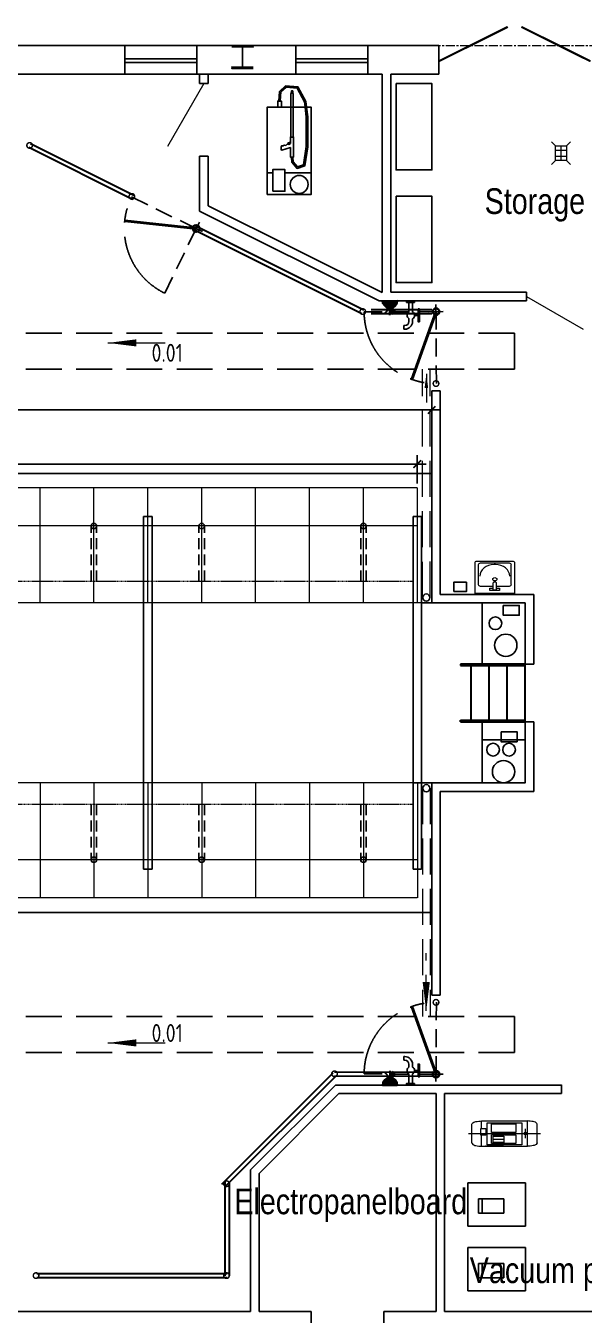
# Model space of a CAD drawing. Header units: millimetres. Extents: x 18087 to 88242, y 6810 to 56435.
# Drawn here: x 62704 to 70475, y 23586 to 41509 of the extents above; entities that cross this region are included whole.
import ezdxf
from ezdxf.enums import TextEntityAlignment as Align

# ---------------------------------------------------------------- set-up
doc = ezdxf.new("R2010")
doc.units = ezdxf.units.MM
for name, pattern in [('CENTER', [2, 1.25, -0.25, 0.25, -0.25]), ('DASHED', [0.75, 0.5, -0.25]), ('GOST2.303 4', [7, 5, -2, 0]), ('HIDDEN', [0.375, 0.25, -0.125])]:
    doc.linetypes.add(name, pattern=pattern)
for name, color, linetype, lineweight in [('axis 2', 40, 'CENTER', 9), ('dim', 4, 'Continuous', 20), ('door', 9, 'Continuous', 9), ('Leader', 6, 'Continuous', 30)]:
    doc.layers.add(name, color=color, linetype=linetype, lineweight=lineweight)
for name, color, linetype in [('equipment2', 4, 'Continuous'), ('equipments', 4, 'Continuous'), ('sanitary', 4, 'Continuous'), ('Tehnologia', 4, 'Continuous'), ('Tehnologiya', 4, 'Continuous'), ('txt', 7, 'Continuous'), ('wall', 5, 'Continuous'), ('water', 4, 'Continuous'), ('К1', 16, 'Continuous')]:
    doc.layers.add(name, color=color, linetype=linetype)
doc.styles.add('Arial', font='arial.ttf', dxfattribs={"width": 0.8, "height": 1.75})
doc.styles.add('GOST 2.304', font='CS_Gost2304.shx')
doc.styles.get("Standard").update_dxf_attribs({"font": 'arial.ttf'})
doc.dimstyles.new('SPDS$0', dxfattribs={"dimscale": 100, "dimtxt": 2.5, "dimasz": 1.5, "dimexe": 1.25, "dimexo": 0.625, "dimtad": 1, "dimdec": 0, "dimrnd": 0.001, "dimtxsty": 'GOST 2.304', "dimblk": 'ARCHTICK', "dimcen": 1.5, "dimdle": 1.25, "dimadec": 0, "dimazin": 2, "dimtfac": 0.75, "dimtdec": 0, "dimtmove": 1, "dimatfit": 0, "dimfxl": 1, "dimtolj": 1, "dimarcsym": 0})

# ---------------------------------------------------------------- blocks, each defined once
blk = doc.blocks.new('A$C429D7F62')
at = {"lineweight": 20, "ltscale": 100}
for p, q in [((57, 207), (0, 263)), ((57, 207), (257, 207)), ((57, 57), (57, 207)), ((117, 207), (117, 57)), ((197, 207), (197, 57)), ((257, 207), (313, 263)), ((257, 207), (257, 57)), ((0, 0), (57, 57)), ((57, 132), (257, 132)), ((257, 57), (57, 57)), ((313, 0), (257, 57))]:
    blk.add_line(p, q, dxfattribs=at)
blk = doc.blocks.new('arow')
at = {"color": 0}
blk.add_line((0, -0.169), (0, 0.631), dxfattribs=at)
at = {"color": 0, "ltscale": 800}
blk.add_lwpolyline([(0, -0.169, 0, 0.1, 0), (0, 0.231, 0.183, 0.183, 0)], format="xyseb", dxfattribs=at)
blk = doc.blocks.new('ring')
at = {"layer": 'Tehnologia', "const_width": 0.0205}
blk.add_lwpolyline([(-0.039, 0, 1), (0.039, 0, 1)], format="xyb", close=True, dxfattribs=at)
blk = doc.blocks.new('*U36')
at = {"layer": 'Tehnologiya', "ltscale": 100, "xscale": -1000, "yscale": 1000, "zscale": 1000, "rotation": 180}
blk.add_blockref('ring', (0, 0), dxfattribs=at)
blk = doc.blocks.new('stand')
at = {"layer": 'Tehnologia', "ltscale": 1000}
h = blk.add_hatch(dxfattribs=at)
h.set_pattern_fill('ANSI31', color=3, style=0)
h.set_pattern_definition([(45, (-254466.792, -40933.069), (-2.24506403, 2.24506403), [])])
h.paths.add_polyline_path([(46, 0), (51, 0, 0.414214), (0, 51), (0, 46, -0.414214)])
h.paths.add_polyline_path([(51, 0), (46, 0, -0.414214), (0, -46), (0, -51, 0.414214)])
h.paths.add_polyline_path([(-46, 0), (-51, 0, 0.414214), (0, -51), (0, -46, -0.414214)])
h.paths.add_polyline_path([(-51, 0), (-46, 0, -0.414214), (0, 46), (0, 51, 0.414214)])
at = {"layer": 'Tehnologia', "color": 3}
for p, q in [((-100, 0), (100, 0)), ((0, -100), (0, 100))]:
    blk.add_line(p, q, dxfattribs=at)
at = {"layer": 'Tehnologia', "ltscale": 1000}
for radius in [51, 46]:
    blk.add_circle((0, 0), radius, dxfattribs=at)
blk = doc.blocks.new('*U512')
at = {"layer": 'Tehnologia', "color": 3, "linetype": 'HIDDEN', "ltscale": 1000}
for q in [(0, 1000), (1000, 0)]:
    blk.add_line((0, 0), q, dxfattribs=at)
at = {"layer": 'Tehnologia', "color": 0, "lineweight": 40, "ltscale": 1000}
blk.add_line((0, 0), (342, 940), dxfattribs=at)
at = {"layer": 'Tehnologia', "color": 3, "linetype": 'CENTER', "ltscale": 800}
blk.add_arc((0, 0), 1000, 0, 90, dxfattribs=at)
at = {"layer": 'Tehnologia', "extrusion": (0, 0, -1), "xscale": -1, "zscale": -1, "rotation": 180}
blk.add_blockref('stand', (0, 0), dxfattribs=at)
blk = doc.blocks.new('input_sink2.dwg')
at = {"color": 0, "linetype": 'Continuous', "lineweight": 0, "ltscale": 25.4}
for p, q in [((102, 203), (102, 22)), ((396, 230), (124, 230)), ((419, -203), (419, 203)), ((41, -67), (41, 67)), ((41, 67), (72, 67)), ((49, 22), (147, 22)), ((49, 22), (49, -22)), ((72, 67), (72, 22)), ((401, -10), (401, 10)), ((72, -67), (41, -67)), ((49, -22), (147, -22)), ((72, -22), (72, -67)), ((102, -22), (102, -203)), ((124, -230), (396, -230))]:
    blk.add_line(p, q, dxfattribs=at)
at = {"color": 0, "linetype": 'Continuous', "lineweight": 0, "ltscale": 25.4, "flags": 128}
blk.add_lwpolyline([(450, -248, -0.415724), (427, -275), (0, -275), (0, 275), (427, 275, -0.415724), (450, 248)], format="xyb", close=True, dxfattribs=at)
at = {"color": 0, "linetype": 'Continuous', "lineweight": 0, "ltscale": 25.4}
blk.add_arc((128, 0), 29.1, 310.9181, 49.0813, dxfattribs=at)
for centre, major_axis, start_param, end_param in [((124, 203), (0, 27.5), 6.283185, 7.853982), ((239, 10), (0, 198), 4.712388, 6.283186), ((396, 203), (0, 27.5), 4.712388, 6.283186), ((239, -10), (0, 198), 3.141592, 4.71239), ((124, -203), (0, 27.5), 1.570796, 3.141593), ((396, -203), (0, 27.5), 3.141592, 4.71239)]:
    blk.add_ellipse(centre, major_axis=major_axis, ratio=0.818182, start_param=start_param, end_param=end_param, dxfattribs=at)
blk.add_ellipse((196, 0), major_axis=(0, 28.4), ratio=0.818182, dxfattribs=at)
at = {"flags": 1}
for tag in ['Reference', 'Description', 'Type', 'Manufacturer', 'Model', 'Inventory_No.', 'Part_No.', 'Cost']:
    blk.add_attdef(tag, (0, -275), '', height=0.125, dxfattribs=at)
blk = doc.blocks.new('A$C40FE5752')
at = {"layer": 'Tehnologia', "linetype": 'Continuous', "ltscale": 5000}
for p, q in [((-481, 214), (319, 214)), ((-481, -386), (-481, 214)), ((319, 214), (319, -386)), ((-331, 36), (19, 36)), ((-331, -164), (-331, 36)), ((-281, -164), (-281, 36)), ((19, 36), (19, -164)), ((19, -164), (-331, -164)), ((319, -386), (-481, -386))]:
    blk.add_line(p, q, dxfattribs=at)
blk = doc.blocks.new('A$C33A255CA')
for points in [[(192, -72), (204, 0), (-204, 0)], [(192, -72), (-192, -72), (-204, 0)], [(144, -144), (192, -72), (-192, -72)], [(144, -144), (-144, -144), (-192, -72)], [(84, -192), (144, -144), (-144, -144)], [(84, -192), (-84, -192), (-144, -144)], [(0, -204), (84, -192), (-84, -192)]]:
    blk.add_hatch(color=0).paths.add_polyline_path(points)
at = {"color": 0, "lineweight": 70}
blk.add_line((0, -204), (-132, -348), dxfattribs=at)
at = {"color": 0}
for points in [[(192, -72), (204, 0), (-204, 0), (192, -72), (192, -72)], [(192, -72), (-192, -72), (-204, 0), (192, -72), (192, -72)], [(-204, 0), (-192, -72), (-144, -144), (-84, -192), (0, -204), (84, -192), (144, -144), (192, -72), (204, 0)], [(144, -144), (192, -72), (-192, -72), (144, -144), (144, -144)], [(144, -144), (-144, -144), (-192, -72), (144, -144), (144, -144)], [(84, -192), (144, -144), (-144, -144), (84, -192), (84, -192)], [(84, -192), (-84, -192), (-144, -144), (84, -192), (84, -192)], [(0, -204), (84, -192), (-84, -192), (0, -204), (0, -204)], [(0, -396), (0, -204), (144, -348)]]:
    blk.add_lwpolyline(points, dxfattribs=at)
blk = doc.blocks.new('A$C57A1179C')
at = {"layer": 'water', "color": 4}
for p, q in [((32, 41), (223, 41)), ((289, 81), (289, 151)), ((355, 41), (411, 41)), ((32, -32), (225, -32)), ((353, -32), (411, -32)), ((491, -112), (491, -133)), ((491, -133), (564, -133)), ((564, -112), (564, -133))]:
    blk.add_line(p, q, dxfattribs=at)
for points in [[(32, 78), (0, 78), (0, -78), (32, -78)], [(162, 151), (416, 151), (416, 179), (162, 179)]]:
    blk.add_lwpolyline(points, close=True, dxfattribs=at)
for centre, radius, start, end in [((289, 6), 74.8, 27.9999, 152.0001), ((411, -112), 153, 0, 90), ((289, 6), 74.8, 210.6235, 329.3765), ((411, -112), 80, 0, 90)]:
    blk.add_arc(centre, radius, start, end, dxfattribs=at)
blk = doc.blocks.new('_ARCHTICK')
at = {"color": 0, "linetype": 'ByBlock', "const_width": 0.15}
blk.add_lwpolyline([(-0.35, -0.35), (0.35, 0.35)], dxfattribs=at)
blk = doc.blocks.new('*D534')
at = {"layer": 'Defpoints', "color": 0, "ltscale": 125, "transparency": 16777216}
for p in [(68152, 35416), (53152, 35036), (68152, 35085)]:
    blk.add_point(p, dxfattribs=at)
at = {"layer": 'dim', "color": 0, "lineweight": -2, "ltscale": 125, "transparency": 16777216}
for p, q in [((53152, 35098), (53152, 35541)), ((68152, 35148), (68152, 35541)), ((53027, 35416), (68277, 35416))]:
    blk.add_line(p, q, dxfattribs=at)
at = {"layer": 'dim', "color": 0, "lineweight": -2, "ltscale": 125, "transparency": 16777216, "xscale": 150, "yscale": 150, "zscale": 150, "rotation": 180}
blk.add_blockref('_ARCHTICK', (53152, 35416), dxfattribs=at)
at = {"layer": 'dim', "color": 0, "lineweight": -2, "ltscale": 125, "transparency": 16777216, "xscale": 150, "yscale": 150, "zscale": 150}
blk.add_blockref('_ARCHTICK', (68152, 35416), dxfattribs=at)
at = {"layer": 'dim', "color": 0, "ltscale": 125, "transparency": 16777216, "insert": (60652, 35603), "char_height": 250, "attachment_point": 5, "style": 'GOST 2.304'}
blk.add_mtext('\\A1;15000', dxfattribs=at)
blk = doc.blocks.new('*D536')
at = {"layer": 'Defpoints', "color": 0, "ltscale": 125, "transparency": 16777216}
for p in [(51052, 36169), (51052, 35035), (68352, 33605)]:
    blk.add_point(p, dxfattribs=at)
at = {"layer": 'dim', "color": 0, "lineweight": -2, "ltscale": 125, "transparency": 16777216}
for p, q in [((51052, 35098), (51052, 36294)), ((68352, 33668), (68352, 36294)), ((68477, 36169), (50927, 36169))]:
    blk.add_line(p, q, dxfattribs=at)
at = {"layer": 'dim', "color": 0, "lineweight": -2, "ltscale": 125, "transparency": 16777216, "xscale": 150, "yscale": 150, "zscale": 150, "rotation": 180}
blk.add_blockref('_ARCHTICK', (51052, 36169), dxfattribs=at)
at = {"layer": 'dim', "color": 0, "lineweight": -2, "ltscale": 125, "transparency": 16777216, "xscale": 150, "yscale": 150, "zscale": 150}
blk.add_blockref('_ARCHTICK', (68352, 36169), dxfattribs=at)
at = {"layer": 'dim', "color": 0, "ltscale": 125, "transparency": 16777216, "insert": (59702, 36356), "char_height": 250, "attachment_point": 5, "style": 'GOST 2.304'}
blk.add_mtext('\\A1;17300', dxfattribs=at)
blk = doc.blocks.new('*U287')
at = {"layer": 'Tehnologia', "color": 20, "ltscale": 100}
for p, q in [((-60, -2450), (-60, 2450)), ((-60, 2450), (60, 2450)), ((60, -2450), (60, 2450))]:
    blk.add_line(p, q, dxfattribs=at)
at = {"layer": 'Tehnologia', "color": 30, "ltscale": 100}
blk.add_line((-60, -2450), (60, -2450), dxfattribs=at)
blk = doc.blocks.new('A$C57AE7CB3')
at = {"color": 0, "lineweight": 20, "ltscale": 100}
for p, q in [((-2197, 2972), (-2197, 4572)), ((-1447, 2972), (-1447, 4572)), ((-697, 2972), (-697, 4572)), ((53, 2972), (53, 4572)), ((803, 2972), (803, 4572)), ((1553, 2972), (1553, 4572)), ((2303, 2972), (2303, 4572)), ((3053, 2972), (3053, 4572)), ((3803, 2972), (3803, 4572)), ((4553, 2972), (4553, 4572)), ((5303, 2972), (5303, 4572)), ((6053, 2972), (6053, 4572)), ((6803, 2972), (6803, 4572)), ((7553, 2972), (7553, 4572)), ((8303, 2972), (8303, 4572)), ((9053, 2972), (9053, 4572)), ((9803, 2972), (9803, 4572)), ((10553, 2972), (10553, 4572)), ((11303, 2972), (11303, 4572)), ((12053, 2972), (12053, 4572)), ((12803, 2972), (12803, 4572)), ((-2197, 4042), (12803, 4042)), ((-2257, 2972), (12863, 2972)), ((-2197, 472), (-2197, -1128)), ((-2137, 472), (12863, 472)), ((-1447, 472), (-1447, -1128)), ((-697, 472), (-697, -1128)), ((53, 472), (53, -1128)), ((803, 472), (803, -1128)), ((1553, 472), (1553, -1128)), ((2303, 472), (2303, -1128)), ((3053, 472), (3053, -1128)), ((3803, 472), (3803, -1128)), ((4553, 472), (4553, -1128)), ((5303, 472), (5303, -1128)), ((6053, 472), (6053, -1128)), ((6803, 472), (6803, -1128)), ((7553, 472), (7553, -1128)), ((8303, 472), (8303, -1128)), ((9053, 472), (9053, -1128)), ((9803, 472), (9803, -1128)), ((10553, 472), (10553, -1128)), ((11303, 472), (11303, -1128)), ((12053, 472), (12053, -1128)), ((12803, 472), (12803, -1128)), ((-2197, -598), (12803, -598))]:
    blk.add_line(p, q, dxfattribs=at)
at = {"color": 0, "linetype": 'DASHED', "ltscale": 300}
for p, q in [((-1485, 3272), (-1485, 4042)), ((-1409, 3272), (-1409, 4042)), ((765, 3272), (765, 4042)), ((841, 3272), (841, 4042)), ((2265, 3272), (2265, 4042)), ((2341, 3272), (2341, 4042)), ((4515, 3272), (4515, 4042)), ((4591, 3272), (4591, 4042)), ((6015, 3272), (6015, 4042)), ((6091, 3272), (6091, 4042)), ((8265, 3272), (8265, 4042)), ((8341, 3272), (8341, 4042)), ((9765, 3272), (9765, 4042)), ((9841, 3272), (9841, 4042)), ((12015, 3271), (12015, 4042)), ((12091, 3270), (12091, 4042)), ((-1485, 172), (-1485, -598)), ((-1409, 172), (-1409, -598)), ((765, 172), (765, -598)), ((841, 172), (841, -598)), ((2265, 172), (2265, -598)), ((2341, 172), (2341, -598)), ((4515, 172), (4515, -598)), ((4591, 172), (4591, -598)), ((6015, 172), (6015, -598)), ((6091, 172), (6091, -598)), ((8265, 172), (8265, -598)), ((8341, 172), (8341, -598)), ((9765, 172), (9765, -598)), ((9841, 172), (9841, -598)), ((12015, 172), (12015, -598)), ((12091, 172), (12091, -598))]:
    blk.add_line(p, q, dxfattribs=at)
at = {"color": 0, "linetype": 'HIDDEN', "lineweight": 20, "ltscale": 50}
for p, q in [((-2137, 3272), (12863, 3272)), ((-2137, 172), (12863, 172))]:
    blk.add_line(p, q, dxfattribs=at)
at = {"color": 0, "linetype": 'Continuous', "ltscale": 300}
for centre in [(-1447, 4042), (803, 4042), (2303, 4042), (4553, 4042), (6053, 4042), (8303, 4042), (9803, 4042), (12053, 4042), (-1447, -598), (803, -598), (2303, -598), (4553, -598), (6053, -598), (8303, -598), (9803, -598), (12053, -598)]:
    blk.add_circle(centre, 38, dxfattribs=at)
at = {"color": 0, "ltscale": 100}
for p in [(-2197, 1722), (1553, 1722), (5303, 1722), (9053, 1722), (12803, 1722)]:
    blk.add_blockref('*U287', p, dxfattribs=at)
blk = doc.blocks.new('*U288')
at = {"layer": 'equipments', "color": 150, "lineweight": 30, "ltscale": 50}
for p, q in [((-400, 0), (400, 0)), ((-400, -900), (-400, 0)), ((-380, -900), (-380, 0)), ((380, -900), (380, 0)), ((400, 0), (400, -900)), ((-380, -250), (380, -250)), ((-400, -500), (-400, -750)), ((-380, -500), (380, -500)), ((-380, -750), (380, -750)), ((-400, -900), (-380, -900)), ((400, -900), (380, -900))]:
    blk.add_line(p, q, dxfattribs=at)
at = {"layer": 'equipments', "color": 150, "ltscale": 50}
for p, q in [((-400, 0), (-400, -250)), ((-400, -250), (-400, -500))]:
    blk.add_line(p, q, dxfattribs=at)

msp = doc.modelspace()

# ---------------------------------------------------------------- linework, layer by layer
at = {"color": 20, "lineweight": 20}
for p, q in [((68152.4, 35085.5, -5461), (51052.4, 35085.5, -5461)), ((68152.4, 29385.5, -5461), (51052.4, 29385.5, -5461))]:
    msp.add_line(p, q, dxfattribs=at)
at = {"layer": 'axis 2', "ltscale": 100}
msp.add_line((20949.1, 41235.5), (86891.6, 41235.5), dxfattribs=at)
at = {"layer": 'door'}
msp.add_line((65182.4, 40705.5), (64677.4, 39830.9), dxfattribs=at)
at = {"layer": 'door', "linetype": 'GOST2.303 4', "ltscale": 100}
for p, q in [((68222.4, 33559.5, -5461), (68222.4, 36734.1, -5461)), ((68278.5, 36673, -5461), (68278.5, 36273, -5461)), ((68332.4, 33560.5, -5461), (68332.4, 36735.2, -5461)), ((68222.4, 30910.5, -5461), (68222.4, 27735.9, -5461)), ((68332.4, 30910.5, -5461), (68332.4, 27735.9, -5461)), ((68276, 27815.7, -5461), (68276, 28615.7, -5461))]:
    msp.add_line(p, q, dxfattribs=at)
at = {"layer": 'door', "const_width": 30, "elevation": -5461}
for points in [[(69411.7, 41493.5), (68451.2, 41015.5)], [(69600.6, 41493.5), (70561.2, 41015.5)]]:
    msp.add_lwpolyline(points, dxfattribs=at)
at = {"layer": 'door', "ltscale": 125, "elevation": -5461}
msp.add_lwpolyline([(69671.4, 37745.9), (70459.5, 37290.9)], dxfattribs=at)
at = {"layer": 'door', "linetype": 'GOST2.303 4', "ltscale": 100, "elevation": -5461}
for points in [[(68278.5, 36673, 0, 50, 0), (68278.5, 36473, 91.6, 91.6, 0)], [(68276, 27815.7, 0, 100, 0), (68276, 28215.7, 183.3, 183.3, 0)]]:
    msp.add_lwpolyline(points, format="xyseb", dxfattribs=at)
at = {"layer": 'equipment2', "color": 0, "ltscale": 100}
for p, q in [((69052.4, 33485.5, -5461), (69052.4, 32615, -5461)), ((69052.4, 31835, -5461), (69052.4, 31585.5, -5461))]:
    msp.add_line(p, q, dxfattribs=at)
at = {"layer": 'equipment2', "color": 0, "ltscale": 100, "elevation": -5461}
msp.add_lwpolyline([(69052.4, 30985.5), (69652.4, 30985.5), (69652.4, 31585.5), (69052.4, 31585.5)], close=True, dxfattribs=at)
at = {"layer": 'equipment2', "color": 0, "ltscale": 100}
for centre in [(68277.4, 33560.5, -5461), (68277.4, 30910.5, -5461)]:
    msp.add_circle(centre, 50, dxfattribs=at)
at = {"layer": 'equipments', "color": 0, "linetype": 'GOST2.303 4', "ltscale": 100}
for p, q in [((63204.3, 37235.5, -5461), (28052.9, 37235.5, -5461)), ((69504.3, 37235.5, -5461), (63204.3, 37235.5, -5461)), ((69504.3, 36735.5, -5461), (69504.3, 37235.5, -5461)), ((69504.3, 36735.5, -5461), (62704.3, 36735.5, -5461)), ((69504.3, 27735.5, -5461), (62704.3, 27735.5, -5461)), ((69504.3, 27735.5, -5461), (69504.3, 27235.5, -5461)), ((63204.3, 27235.5, -5461), (28052.9, 27235.5, -5461)), ((69504.3, 27235.5, -5461), (63204.3, 27235.5, -5461))]:
    msp.add_line(p, q, dxfattribs=at)
at = {"layer": 'sanitary', "lineweight": 30, "ltscale": 100}
for p, q in [((62745.1, 39819.9), (64191.4, 39099.3)), ((62770.6, 39871), (64216.8, 39150.4)), ((65050.4, 38735), (67405.9, 37561.4)), ((65024.9, 38684), (67380.5, 37510.4)), ((67512.4, 37564.4, -5916.6), (68352.3, 37564.4, -5916.6)), ((67512.4, 37507.4, -5916.6), (68352.3, 37507.4, -5916.6)), ((65434.5, 25408.3), (66981.4, 26955.3)), ((65474.8, 25368), (67021.7, 26915)), ((67000.2, 26912.1, -5916.6), (68454.6, 26906.7, -5916.6)), ((67000.4, 26969.1, -5916.6), (68454.8, 26963.7, -5916.6)), ((65476.4, 25438.4), (65476.4, 24134.3)), ((65533.4, 25438.4), (65533.4, 24134.3)), ((62858.7, 24164.5, -5009.4), (65504.9, 24164.6, -5009.4)), ((62858.7, 24107.5, -5009.4), (65504.9, 24107.6, -5009.4))]:
    msp.add_line(p, q, dxfattribs=at)
at = {"layer": 'Tehnologia', "color": 4, "lineweight": 5, "ltscale": 125}
for p, q in [((68910.3, 25982.2), (68910.3, 26237)), ((68910.3, 25982.2), (68910.3, 26237)), ((69044.9, 26285.1), (69686.5, 26285.1)), ((69044.9, 26179.6), (69044.9, 26285.1)), ((69655.9, 26044.6), (69655.9, 26174.6)), ((69686.5, 25934.1), (69686.5, 26285.1)), ((69821.1, 25982.2), (69821.1, 26237)), ((68864.8, 26109.6), (69866.6, 26109.6)), ((69044.9, 25934.1), (69044.9, 26087.2)), ((69206.9, 26030.5), (69356.2, 26030.5)), ((69281.6, 26091.6), (69281.6, 26123.7)), ((69044.9, 25934.1), (69686.5, 25934.1)), ((69350.2, 25934.1), (69100.2, 25934.1))]:
    msp.add_line(p, q, dxfattribs=at)
for points in [[(69035.5, 26087.2), (69035.5, 26179.6), (69104.3, 26179.6), (69104.3, 26087.2)], [(69122.9, 25952.3), (69122.9, 26261.2), (69605.2, 26261.2), (69605.2, 25952.3)], [(69182.1, 26123.7), (69182.1, 26244.3), (69523.7, 26244.3), (69523.7, 26123.7)], [(69182.1, 25971), (69182.1, 26091.6), (69523.7, 26091.6), (69523.7, 25971)], [(69206.9, 25985.3), (69206.9, 26075.8), (69356.2, 26075.8), (69356.2, 25985.3)]]:
    msp.add_lwpolyline(points, close=True, dxfattribs=at)
msp.add_circle((69655.9, 26109.6), 19, dxfattribs=at)
for points, knots in [([(68910.3, 26237), (68911.7, 26240.8), (68919.9, 26263.5), (68975.3, 26281.2), (69019.6, 26283.7), (69044.9, 26285.1)], [0, 0, 0, 0, 12.0035195, 71.25915, 149.6164258, 149.6164258, 149.6164258, 149.6164258]), ([(69821.1, 26237), (69819.7, 26240.8), (69811.5, 26263.5), (69756.1, 26281.2), (69711.7, 26283.7), (69686.5, 26285.1)], [0, 0, 0, 0, 12.0035194, 71.2591499, 149.6164258, 149.6164258, 149.6164258, 149.6164258]), ([(68910.3, 25982.2), (68911.7, 25978.3), (68919.9, 25955.7), (68975.3, 25937.9), (69019.6, 25935.5), (69044.9, 25934.1)], [0, 0, 0, 0, 12.0035195, 71.25915, 149.6164258, 149.6164258, 149.6164258, 149.6164258]), ([(69821.1, 25982.2), (69819.7, 25978.3), (69811.5, 25955.7), (69756.1, 25937.9), (69711.7, 25935.5), (69686.5, 25934.1)], [0, 0, 0, 0, 12.0035194, 71.2591499, 149.6164258, 149.6164258, 149.6164258, 149.6164258])]:
    msp.add_open_spline(points, degree=3, knots=knots, dxfattribs=at)
at = {"layer": 'Tehnologiya', "ltscale": 100}
for p, q in [((66139.9, 39464.6, -5461), (66063.9, 39464.6, -5461)), ((66673.5, 39464.6, -5461), (66309.9, 39464.6, -5461))]:
    msp.add_line(p, q, dxfattribs=at)
for points, elevation in [([(67855.7, 40704.7), (67855.7, 39504.7), (68355.7, 39504.7), (68355.7, 40704.7)], 0), ([(66609.2, 40379), (66599.4, 40456.3), (66490.2, 40658.8), (66320.1, 40673.9), (66235.9, 40597.4), (66226.8, 40461.6), (66245.8, 40461.6), (66254.4, 40588.5), (66326.8, 40654.2), (66478.3, 40640.7), (66580.9, 40450.4), (66590, 40379)], -5461), ([(66063.9, 39161.5), (66063.9, 40379), (66673.5, 40379), (66673.5, 39161.5)], -5461), ([(66210.6, 40379), (66210.6, 40461.6), (66261.1, 40461.6), (66261.1, 40379)], -5461), ([(66385.6, 39872.7), (66362.9, 39860.3), (66339.4, 39862.9), (66322, 39845.5), (66301.9, 39850.7), (66286.2, 39838.5), (66266.1, 39842), (66255.7, 39825.4), (66258.3, 39784.3), (66266.1, 39780.9), (66385.6, 39816.2), (66385.6, 39684), (66431.8, 39684), (66431.8, 39962.4), (66385.6, 39962.4)], -5461), ([(66139.9, 39208.7), (66139.9, 39510.2), (66309.9, 39510.2), (66309.9, 39208.7)], -5461), ([(67855.7, 39138.8), (67855.7, 37938.8), (68355.7, 37938.8), (68355.7, 39138.8)], 0)]:
    msp.add_lwpolyline(points, close=True, dxfattribs=dict(at, elevation=elevation))
at = {"layer": 'Tehnologiya', "ltscale": 100, "elevation": -5461}
for points in [[(66425.8, 39962.4), (66425.8, 40564.6), (66421, 40564.6), (66418, 40603.9), (66400.9, 40603.9), (66396.7, 40564.6), (66392, 40564.6), (66392, 39962.4)], [(66400.7, 39684), (66404, 39612.3), (66478.9, 39525.1), (66586.2, 39561.6), (66626.9, 39827.2), (66626.9, 40241), (66609.2, 40379)], [(66419.8, 39684), (66422.7, 39619.7), (66485, 39547.3), (66569.1, 39575.9), (66607.9, 39828.7), (66607.9, 40239.8), (66590, 40379)], [(66385.6, 39890.7), (66354.2, 39881.2), (66354.7, 39861.2)]]:
    msp.add_lwpolyline(points, dxfattribs=at)
at = {"layer": 'Tehnologiya', "ltscale": 100}
msp.add_lwpolyline([(68658, 33643.4), (68658, 33773.7), (68836.2, 33773.7), (68836.2, 33643.4)], close=True, dxfattribs=at)
at = {"layer": 'Tehnologiya', "color": 4, "linetype": 'Continuous', "ltscale": 5000, "elevation": -5461}
for points in [[(69348.8, 33451.3), (69570.2, 33451.3), (69570.2, 33314), (69348.8, 33314)], [(69318.1, 31694.9), (69539.5, 31694.9), (69539.5, 31557.5), (69318.1, 31557.5)]]:
    msp.add_lwpolyline(points, close=True, dxfattribs=at)
at = {"layer": 'Tehnologiya', "ltscale": 100}
msp.add_circle((66508.5, 39303, -5461), 124.9, dxfattribs=at)
at = {"layer": 'Tehnologiya', "linetype": 'Continuous', "ltscale": 5000}
for centre, radius in [((69237.9, 33203, -5461), 88.1), ((69383.1, 32897.4, -5461), 155.4), ((69207.2, 31446.6, -5461), 88.1), ((69428.3, 31446.6, -5461), 88.1), ((69352.4, 31141, -5461), 155.4)]:
    msp.add_circle(centre, radius, dxfattribs=at)
at = {"layer": 'wall', "ltscale": 125}
for p, q in [((64082.7, 41235.5), (35952.4, 41235.5)), ((64082.7, 40835.5), (64082.7, 41235.5)), ((65082.7, 40835.5), (65082.7, 41235.5)), ((66461.9, 41235.5), (65082.7, 41235.5)), ((66461.9, 40835.5), (66461.9, 41235.5)), ((68451.2, 41235.5), (67461.9, 41235.5)), ((67461.9, 40835.5), (67461.9, 41235.5)), ((65082.7, 41050.5), (64082.7, 41050.5)), ((67461.9, 41050.5), (66461.9, 41050.5)), ((65082.7, 41000.5), (64082.7, 41000.5)), ((67461.9, 41000.5), (66461.9, 41000.5)), ((64082.7, 40835.5), (31322.1, 40835.5)), ((66461.9, 40835.5), (65082.7, 40835.5)), ((65122.4, 40835.5, -5461), (65122.4, 40705.5, -5461)), ((65242.4, 40705.5), (65122.4, 40705.5)), ((65242.4, 40835.5), (66392.4, 40835.5)), ((65242.4, 40835.5, -5461), (65242.4, 40705.5, -5461)), ((67662.4, 37800), (67662.4, 40835.5)), ((67662.4, 37800), (67662.4, 40835.5)), ((67782.4, 40835.5), (67782.4, 37805.9)), ((68451.2, 40835.5), (67782.4, 40835.5)), ((67782.4, 40835.5), (67782.4, 37805.9)), ((65122.4, 39695.5, -5461), (65122.4, 38931.4, -5461)), ((65242.4, 39695.5), (65122.4, 39695.5)), ((65242.4, 39695.5, -5461), (65242.4, 39005.7, -5461)), ((65122.4, 38931.4), (67622.2, 37685.9)), ((65242.4, 39005.7), (67662.4, 37800)), ((67622.2, 37685.9), (69671.4, 37685.9, -5461)), ((67782.4, 37805.9, -5461), (69671.4, 37805.9, -5461)), ((69671.4, 37685.9, -5461), (69671.4, 37805.9, -5461)), ((68352.4, 33605.5, -5461), (68352.4, 36435.5, -5461)), ((68352.4, 36435.5, -5461), (68472.4, 36435.5, -5461)), ((68472.4, 36435.5, -5461), (68472.3, 33605.5, -5461)), ((68352.4, 35285.5, -5461), (51052.4, 35285.5, -5461)), ((68352.3, 33485.5, -5461), (68352.3, 33605.5, -5461)), ((68472.3, 33605.5, -5461), (69652.4, 33605.5, -5461)), ((68472.3, 33605.5, -5461), (69652.4, 33605.5, -5461)), ((69652.4, 33605.5, -5461), (69772.4, 33605.5, -5461)), ((69772.4, 32635.1, -5461), (69772.4, 33605.5, -5461)), ((68212.4, 33485.5, -5461), (68652.4, 33485.5, -5461)), ((68212.4, 33485.5, -5461), (69652.4, 33485.5, -5461)), ((69652.4, 32635, -5461), (69652.4, 33485.5, -5461)), ((69652.4, 32635.1, -5461), (69772.4, 32635.1, -5461)), ((69652.4, 31835, -5461), (69652.4, 30984.5, -5461)), ((69652.4, 31835, -5461), (69772.4, 31835, -5461)), ((69772.4, 31835, -5461), (69772.4, 30864.5, -5461)), ((68092.4, 30985.5, -5461), (68652.4, 30985.5, -5461)), ((68352.3, 30985.5, -5461), (68352.3, 30865.5, -5461)), ((68352.4, 30864.5, -5461), (68352.4, 28034.5, -5461)), ((68372.4, 30985.5, -5461), (69652.4, 30985.5, -5461)), ((68472.3, 30864.5, -5461), (69772.4, 30865.5, -5461)), ((68472.4, 28034.5, -5461), (68472.3, 30864.5, -5461)), ((68352.4, 29185.5, -5461), (51052.4, 29185.5, -5461)), ((65833.4, 25606.6), (67011.8, 26785.1)), ((69645.6, 26785.1), (67011.8, 26785.1)), ((70160.4, 26785.1, 5461), (69645.6, 26785.1, 5461)), ((70160.4, 26666.4), (70160.4, 26786.4)), ((65953.4, 25556.9), (67061.6, 26665.1)), ((68412.3, 26665.1), (67061.6, 26665.1)), ((68412.3, 26665.1), (68412.4, 23635.5)), ((68412.3, 26665.1), (68412.4, 23635.5)), ((68532.4, 26665.1), (68532.4, 23635.5)), ((70160.4, 26665.1), (68532.4, 26665.1)), ((68532.4, 26665.1), (68532.4, 23635.5)), ((65833.4, 25606.6), (65833.4, 23635.5)), ((65953.4, 25556.9), (65953.4, 23635.5)), ((65833.4, 23635.5), (31322.5, 23635.6)), ((66675, 23635.5), (66675, 23235.5)), ((67685, 23635.5), (67685, 23235.5)), ((71532.4, 23635.5), (68532.4, 23635.5))]:
    msp.add_line(p, q, dxfattribs=at)
at = {"layer": 'wall', "ltscale": 100}
for p, q in [((68451.2, 41235.5), (67782.4, 41235.5)), ((67782.4, 40835.5), (67782.4, 39770.1)), ((67782.4, 40835.5), (67782.4, 39750.1)), ((68532.4, 23635.5), (71532.4, 23635.5))]:
    msp.add_line(p, q, dxfattribs=at)
at = {"layer": 'wall', "color": 4, "ltscale": 125}
msp.add_line((65082.7, 40835.5), (64082.7, 40835.5), dxfattribs=at)
at = {"layer": 'wall', "lineweight": -2, "ltscale": 100}
msp.add_line((68352.4, 28034.5, -5461), (68472.4, 28034.5, -5461), dxfattribs=at)
at = {"layer": 'wall', "color": 4, "ltscale": 125, "elevation": 0}
for points in [[(64082.7, 41235.5), (65082.7, 41235.5)], [(66461.9, 41235.5), (67461.9, 41235.5)], [(67461.9, 40835.5), (66461.9, 40835.5)]]:
    msp.add_lwpolyline(points, dxfattribs=at)
at = {"layer": 'wall', "ltscale": 100, "elevation": 0}
for points in [[(65569.5, 41235.5), (65869.5, 41235.5), (65719.5, 41235.5), (65719.5, 40935.5), (65569.5, 40935.5), (65869.5, 40935.5)], [(68451.2, 41235.5), (68451.2, 40835.5)], [(65569.5, 41215.5), (65869.5, 41215.5), (65719.5, 41215.5), (65719.5, 40915.5), (65569.5, 40915.5), (65869.5, 40915.5)]]:
    msp.add_lwpolyline(points, dxfattribs=at)
at = {"layer": 'wall', "ltscale": 125, "elevation": 0}
msp.add_lwpolyline([(67461.9, 40835.5), (67662.4, 40835.5)], dxfattribs=at)
at = {"layer": 'wall', "color": 5, "elevation": 0}
for points in [[(65953.4, 23635.5), (66675, 23635.5)], [(67685, 23635.5), (68412.4, 23635.5)]]:
    msp.add_lwpolyline(points, dxfattribs=at)

# ---------------------------------------------------------------- block references
at = {"layer": 'dim', "ltscale": 800, "yscale": 1000, "zscale": 1000, "rotation": 270}
for p, xscale in [((64013.7, 37100.7, -5461), 1000), ((64013.7, 27370.3, -5461), -1000)]:
    msp.add_blockref('arow', p, dxfattribs=dict(at, xscale=xscale))
at = {"layer": 'equipments', "color": 30, "ltscale": 50, "xscale": -1, "rotation": 270}
msp.add_blockref('*U288', (69652.4, 32235, -5461), dxfattribs=at)
at = {"layer": 'Leader', "lineweight": -2, "ltscale": 125, "xscale": -0.5, "yscale": 0.5, "zscale": 0.5}
msp.add_blockref('A$C33A255CA', (67770, 37685.9, -5461), dxfattribs=at)
at = {"layer": 'Leader', "lineweight": -2, "ltscale": 125, "xscale": 0.5, "yscale": 0.5, "zscale": 0.5, "rotation": 180}
msp.add_blockref('A$C33A255CA', (67770, 26785.2, -5461), dxfattribs=at)
at = {"layer": 'sanitary', "linetype": 'Continuous', "ltscale": 0.8, "rotation": 90}
msp.add_blockref('input_sink2.dwg', (69230.2, 33618.7), dxfattribs=at)
at = {"layer": 'Tehnologiya', "color": 0, "linetype": 'ByBlock', "lineweight": -2, "xscale": -1, "rotation": 180}
for p in [(62757.9, 39845.5), (64180.5, 39136.6, -3184.1), (67393.2, 37535.9, -6368.2), (68412.3, 37535.9, -5461), (68412.3, 36535.9, -5461)]:
    msp.add_blockref('*U36', p, dxfattribs=at)
at = {"layer": 'Tehnologiya', "ltscale": 100, "xscale": -1}
for p, rotation in [((65075.5, 38690.7, -3184.1), 64.01321124104403), ((68412.3, 26935.1, -5461), 359.728016469774)]:
    msp.add_blockref('*U512', p, dxfattribs=dict(at, rotation=rotation))
at = {"layer": 'Tehnologiya', "ltscale": 100, "rotation": 180.271983530226}
msp.add_blockref('*U512', (68412.3, 37535, -5461), dxfattribs=at)
at = {"layer": 'Tehnologiya', "lineweight": 20, "ltscale": 100, "xscale": -1}
msp.add_blockref('A$C57AE7CB3', (65955.6, 30513.8, -5461), dxfattribs=at)
at = {"layer": 'Tehnologiya', "color": 20, "extrusion": (0, 0, -1), "zscale": -1, "rotation": 180}
msp.add_blockref('*U287', (-68152.4, 32235.5, 5461), dxfattribs=at)
at = {"layer": 'Tehnologiya', "color": 0, "linetype": 'ByBlock', "lineweight": -2}
for p in [(68412.3, 27934.1, -5461), (67000.3, 26940.6), (68412.4, 26937.3, -5461), (65497.5, 25413.3), (62847.8, 24136.3), (65497.5, 24136.3)]:
    msp.add_blockref('*U36', p, dxfattribs=at)
at = {"layer": 'Tehnologiya', "color": 4, "linetype": 'Continuous', "ltscale": 5000, "xscale": -1, "rotation": 180}
for p in [(69336.8, 25038.8), (69336.8, 24138.8)]:
    msp.add_blockref('A$C40FE5752', p, dxfattribs=at)
at = {"layer": 'water', "yscale": 0.7, "zscale": 0.7, "rotation": 270}
for p, xscale in [((68057.2, 37685.9, -5461), 0.7), ((68057.2, 26785.2, -5461), -0.7)]:
    msp.add_blockref('A$C57A1179C', p, dxfattribs=dict(at, xscale=xscale))
at = {"layer": 'К1', "ltscale": 100, "rotation": 90}
msp.add_blockref('A$C429D7F62', (70283.6, 39581.3, -5461), dxfattribs=at)

# ---------------------------------------------------------------- texts
at = {"layer": 'dim', "ltscale": 125, "style": 'GOST 2.304'}
for p in [(64454.3, 36838.1, -5461), (64454.3, 27382.9, -5461)]:
    msp.add_text('0.01', height=250, dxfattribs=at).set_placement(p)
at = {"layer": 'txt', "style": 'Arial', "width": 0.8}
for s, p in [('Storage', (69788.2, 39071.5)), ('Electropanelboard', (67226.2, 25167.6)), ('Vacuum pump', (70168.9, 24210.4))]:
    msp.add_text(s, height=357.15, dxfattribs=at).set_placement(p, align=Align.MIDDLE_CENTER)

# ---------------------------------------------------------------- dimensions: what is measured, and where the dimension line sits
at = {"layer": 'dim', "ltscale": 125}
for base, p1, p2, picture, middle in [((51052.4, 36168.8, -5461), (68352.3, 33605.5, -5461), (51052.4, 35035.5, -5461), '*D536', (59702.4, 36356.3, -5461)), ((68152.4, 35415.9, -5461), (53152.4, 35035.5, -5461), (68152.4, 35085.5, -5461), '*D534', (60652.4, 35603.4, -5461))]:
    dim = msp.add_linear_dim(base=base, p1=p1, p2=p2, dimstyle='SPDS$0', override={"dimlfac": 1, "dimtxsty": 'GOST 2.304', "dimblk1": 'ARCHTICK', "dimblk2": 'ARCHTICK', "dimsah": 1, "dimtmove": 2, "dimtolj": 1}, dxfattribs=at)
    dim.commit()
    dim.dimension.update_dxf_attribs({"geometry": picture, "text_midpoint": middle})

doc.saveas('drawing.dxf')
